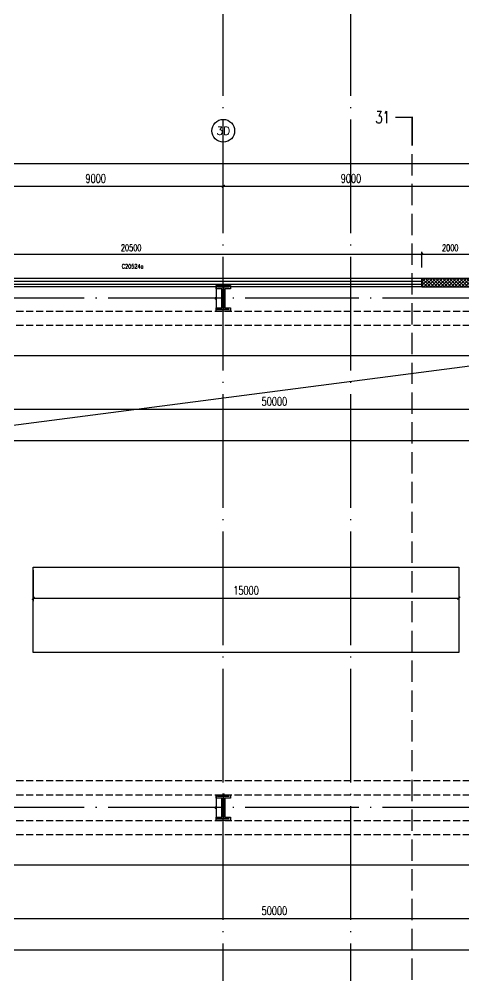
# Model space of a CAD drawing. Extents: x -1313754 to 847533, y 489853 to 941203.
# Drawn here: x -663054 to -647372, y 596840 to 630559 of the extents above; entities that cross this region are included whole.
import ezdxf
from ezdxf.enums import TextEntityAlignment as Align

# ---------------------------------------------------------------- set-up
doc = ezdxf.new("R2010")
doc.units = 0
doc.header["$LTSCALE"] = 1000
doc.header["$MEASUREMENT"] = 0
doc.linetypes.add('DASH', pattern=[0.35, 0.25, -0.1])
doc.linetypes.add('DOTE', pattern=[2.42, 2, -0.2, 0.02, -0.2])
doc.layers.get('Defpoints').update_dxf_attribs({"color": 210})
for name, color, linetype in [('A-AXIS-D', 1, 'Continuous'), ('A-AXIS-DOTE', 14, 'DOTE'), ('A-AXIS-DP', 126, 'Continuous'), ('A-HATCH-2', 251, 'Continuous'), ('A-SFCE', 30, 'Continuous'), ('A-WINDOW', 140, 'Continuous'), ('AS-COLN', 6, 'Continuous'), ('AS-WALL', 40, 'Continuous'), ('DIM_SYMB', 3, 'Continuous'), ('PUB_HATCH', 8, 'Continuous'), ('PUB_TEXT', 7, 'Continuous'), ('建-窗', 4, 'Continuous'), ('建-门窗编号', 7, 'Continuous')]:
    doc.layers.add(name, color=color, linetype=linetype)
doc.styles.add('_TCH_AXIS', font='COMPLEX', dxfattribs={"bigfont": 'GBCBIG'})
doc.styles.add('_TCH_DIM_T3', font='SIMPLEX', dxfattribs={"width": 0.705882, "bigfont": 'GBCBIG'})
doc.styles.add('_TCH_LABEL', font='COMPLEX', dxfattribs={"bigfont": 'GBCBIG'})
doc.styles.add('A-WIN-LABEL', font='SIMPLEX', dxfattribs={"bigfont": 'GBCBIG'})
doc.dimstyles.new('_TCH_ARCH&&10', dxfattribs={"dimtxt": 29.75, "dimasz": 10, "dimexe": 10, "dimexo": 10, "dimgap": 12.625, "dimtad": 1, "dimdec": 0, "dimzin": 0, "dimdsep": 46, "dimtxsty": '_TCH_DIM_T3', "dimblk": 'ARCHTICK', "dimcen": 0.09, "dimclrt": 7, "dimazin": 2, "dimtfac": 1, "dimtdec": 0, "dimtix": 1, "dimtmove": 2, "dimatfit": 3, "dimfxl": 0, "dimtolj": 1, "dimtzin": 0, "dimarcsym": 0})
doc.dimstyles.new('_TCH_ARCH&&100', dxfattribs={"dimtxt": 297.5, "dimasz": 100, "dimexe": 100, "dimexo": 100, "dimgap": 126.25, "dimtad": 1, "dimdec": 0, "dimzin": 0, "dimdsep": 46, "dimtxsty": '_TCH_DIM_T3', "dimblk": 'ARCHTICK', "dimcen": 0.09, "dimclrt": 7, "dimazin": 2, "dimtfac": 1, "dimtdec": 0, "dimtix": 1, "dimtmove": 2, "dimatfit": 3, "dimfxl": 0, "dimtolj": 1, "dimtzin": 0, "dimarcsym": 0})
doc.dimstyles.new('_TCH_ARCH&&80', dxfattribs={"dimtxt": 238, "dimasz": 80, "dimexe": 80, "dimexo": 80, "dimgap": 101, "dimtad": 1, "dimdec": 0, "dimzin": 0, "dimdsep": 46, "dimtxsty": '_TCH_DIM_T3', "dimblk": 'ARCHTICK', "dimcen": 0.09, "dimclrt": 7, "dimazin": 2, "dimtfac": 1, "dimtdec": 0, "dimtix": 1, "dimtmove": 2, "dimatfit": 3, "dimfxl": 0, "dimtolj": 1, "dimtzin": 0, "dimarcsym": 0})

# ---------------------------------------------------------------- blocks, each defined once
blk = doc.blocks.new('_ArchTick')
at = {"color": 0, "linetype": 'ByBlock', "const_width": 0.4}
blk.add_lwpolyline([(-0.5, -0.5), (0.5, 0.5)], dxfattribs=at)
blk = doc.blocks.new('*D1428')
at = {"layer": 'A-AXIS-D', "color": 0, "lineweight": -2}
for p, q in [((55882, -180910), (55882, -180052)), ((64882, -180910), (64882, -180052)), ((55882, -180152), (64882, -180152))]:
    blk.add_line(p, q, dxfattribs=at)
at = {"layer": 'Defpoints', "color": 0}
for p in [(64882, -180152), (55882, -181010), (64882, -181010)]:
    blk.add_point(p, dxfattribs=at)
at = {"layer": 'A-AXIS-D', "color": 0, "lineweight": -2, "xscale": 100, "yscale": 100, "zscale": 100, "rotation": 180}
blk.add_blockref('_ArchTick', (55882, -180152), dxfattribs=at)
at = {"layer": 'A-AXIS-D', "color": 0, "lineweight": -2, "xscale": 100, "yscale": 100, "zscale": 100}
blk.add_blockref('_ArchTick', (64882, -180152), dxfattribs=at)
at = {"layer": 'A-AXIS-D', "color": 7, "insert": (60382, -179877), "char_height": 297.5, "attachment_point": 5, "style": '_TCH_DIM_T3'}
blk.add_mtext('\\A1;9000', dxfattribs=at)
blk = doc.blocks.new('*D1429')
at = {"layer": 'A-AXIS-D', "color": 0, "lineweight": -2}
for p, q in [((64882, -180910), (64882, -180052)), ((73882, -180910), (73882, -180052)), ((64882, -180152), (73882, -180152))]:
    blk.add_line(p, q, dxfattribs=at)
at = {"layer": 'Defpoints', "color": 0}
for p in [(73882, -180152), (64882, -181010), (73882, -181010)]:
    blk.add_point(p, dxfattribs=at)
at = {"layer": 'A-AXIS-D', "color": 0, "lineweight": -2, "xscale": 100, "yscale": 100, "zscale": 100, "rotation": 180}
blk.add_blockref('_ArchTick', (64882, -180152), dxfattribs=at)
at = {"layer": 'A-AXIS-D', "color": 0, "lineweight": -2, "xscale": 100, "yscale": 100, "zscale": 100}
blk.add_blockref('_ArchTick', (73882, -180152), dxfattribs=at)
at = {"layer": 'A-AXIS-D', "color": 7, "insert": (69382, -179877), "char_height": 297.5, "attachment_point": 5, "style": '_TCH_DIM_T3'}
blk.add_mtext('\\A1;9000', dxfattribs=at)
blk = doc.blocks.new('*D1433')
at = {"layer": 'A-AXIS-D', "color": 0, "lineweight": -2}
for p, q in [((-93018, -180810), (-93018, -179252)), ((-93018, -179352), (92682, -179352)), ((92682, -180810), (92682, -179252))]:
    blk.add_line(p, q, dxfattribs=at)
at = {"layer": 'Defpoints', "color": 0}
for p in [(92682, -179352), (-93018, -180910), (92682, -180910)]:
    blk.add_point(p, dxfattribs=at)
at = {"layer": 'A-AXIS-D', "color": 0, "lineweight": -2, "xscale": 100, "yscale": 100, "zscale": 100, "rotation": 180}
blk.add_blockref('_ArchTick', (-93018, -179352), dxfattribs=at)
at = {"layer": 'A-AXIS-D', "color": 0, "lineweight": -2, "xscale": 100, "yscale": 100, "zscale": 100}
blk.add_blockref('_ArchTick', (92682, -179352), dxfattribs=at)
at = {"layer": 'A-AXIS-D', "color": 7, "insert": (-168, -179077), "char_height": 297.5, "attachment_point": 5, "style": '_TCH_DIM_T3'}
blk.add_mtext('\\A1;185700', dxfattribs=at)
blk = doc.blocks.new('4324324')
at = {"layer": 'A-HATCH-2', "linetype": 'DASH'}
for p, q in [((-294754.2, 620270), (-135554.2, 620270)), ((-294754.2, 619770), (-135554.2, 619770)), ((-294754.2, 603720.1), (-128854.2, 603720.1)), ((-294754.2, 603220.1), (-128854.2, 603220.1)), ((-294754.2, 602320), (-128854.2, 602320)), ((-294754.2, 601820), (-128854.2, 601820))]:
    blk.add_line(p, q, dxfattribs=at)
blk = doc.blocks.new('*D1767')
at = {"layer": 'A-AXIS-DP', "color": 0, "lineweight": -2}
for p, q in [((-165054, 621030), (-165054, 621079)), ((-165054, 621069), (-164654, 621069)), ((-164654, 621030), (-164654, 621079))]:
    blk.add_line(p, q, dxfattribs=at)
at = {"layer": 'Defpoints', "color": 0}
for p in [(-165054, 621020), (-164654, 621069), (-164654, 621020)]:
    blk.add_point(p, dxfattribs=at)
at = {"layer": 'A-AXIS-DP', "color": 0, "lineweight": -2, "xscale": 10, "yscale": 10, "zscale": 10, "rotation": 180}
blk.add_blockref('_ArchTick', (-165054, 621069), dxfattribs=at)
at = {"layer": 'A-AXIS-DP', "color": 0, "lineweight": -2, "xscale": 10, "yscale": 10, "zscale": 10}
blk.add_blockref('_ArchTick', (-164654, 621069), dxfattribs=at)
at = {"layer": 'A-AXIS-DP', "color": 7, "insert": (-164854, 621096), "char_height": 29.8, "attachment_point": 5, "style": '_TCH_DIM_T3'}
blk.add_mtext('\\A1;400', dxfattribs=at)
blk = doc.blocks.new('*D1768')
at = {"layer": 'A-AXIS-DP', "color": 0, "lineweight": -2}
for p, q in [((-165064, 621020), (-165105, 621020)), ((-165095, 620220), (-165095, 621020)), ((-165064, 620220), (-165105, 620220))]:
    blk.add_line(p, q, dxfattribs=at)
at = {"layer": 'Defpoints', "color": 0}
for p in [(-165095, 621020), (-165054, 621020), (-165054, 620220)]:
    blk.add_point(p, dxfattribs=at)
at = {"layer": 'A-AXIS-DP', "color": 0, "lineweight": -2, "xscale": 10, "yscale": 10, "zscale": 10}
for p, rotation in [((-165095, 621020), 90), ((-165095, 620220), 270)]:
    blk.add_blockref('_ArchTick', p, dxfattribs=dict(at, rotation=rotation))
at = {"layer": 'A-AXIS-DP', "color": 7, "insert": (-165123, 620620), "char_height": 29.8, "attachment_point": 5, "rotation": 90, "style": '_TCH_DIM_T3'}
blk.add_mtext('\\A1;800', dxfattribs=at)
blk = doc.blocks.new('*D2322')
at = {"layer": 'A-AXIS-DP', "color": 0, "lineweight": -2}
for p, q in [((-179054, 719270), (-179054, 720380)), ((-179054, 720280), (-129054, 720280)), ((-129054, 719270), (-129054, 720380))]:
    blk.add_line(p, q, dxfattribs=at)
at = {"layer": 'Defpoints', "color": 0}
for p in [(-129054, 720280), (-179054, 719170), (-129054, 719170)]:
    blk.add_point(p, dxfattribs=at)
at = {"layer": 'A-AXIS-DP', "color": 0, "lineweight": -2, "xscale": 100, "yscale": 100, "zscale": 100, "rotation": 180}
blk.add_blockref('_ArchTick', (-179054, 720280), dxfattribs=at)
at = {"layer": 'A-AXIS-DP', "color": 0, "lineweight": -2, "xscale": 100, "yscale": 100, "zscale": 100}
blk.add_blockref('_ArchTick', (-129054, 720280), dxfattribs=at)
at = {"layer": 'A-AXIS-DP', "color": 7, "insert": (-154054, 720555), "char_height": 297.5, "attachment_point": 5, "style": '_TCH_DIM_T3'}
blk.add_mtext('\\A1;50000', dxfattribs=at)
blk = doc.blocks.new('*D2321')
at = {"layer": 'A-AXIS-DP', "color": 0, "lineweight": -2}
for p, q in [((-144054, 715580), (-144054, 714490)), ((-129054, 715580), (-129054, 714490)), ((-144054, 714590), (-129054, 714590))]:
    blk.add_line(p, q, dxfattribs=at)
at = {"layer": 'Defpoints', "color": 0}
for p in [(-144054, 715680), (-129054, 715680), (-129054, 714590)]:
    blk.add_point(p, dxfattribs=at)
at = {"layer": 'A-AXIS-DP', "color": 0, "lineweight": -2, "xscale": 100, "yscale": 100, "zscale": 100, "rotation": 180}
blk.add_blockref('_ArchTick', (-144054, 714590), dxfattribs=at)
at = {"layer": 'A-AXIS-DP', "color": 0, "lineweight": -2, "xscale": 100, "yscale": 100, "zscale": 100}
blk.add_blockref('_ArchTick', (-129054, 714590), dxfattribs=at)
at = {"layer": 'A-AXIS-DP', "color": 7, "insert": (-136554, 714865), "char_height": 297.5, "attachment_point": 5, "style": '_TCH_DIM_T3'}
blk.add_mtext('\\A1;15000', dxfattribs=at)
blk = doc.blocks.new('*D382')
at = {"layer": 'A-AXIS-DP', "color": 0, "lineweight": -2}
for p, q in [((-669354, 621810), (-669354, 622360)), ((-669354, 622280), (-648854, 622280)), ((-648854, 621810), (-648854, 622360))]:
    blk.add_line(p, q, dxfattribs=at)
at = {"layer": 'Defpoints', "color": 0}
for p in [(-648854, 622280), (-669354, 621730), (-648854, 621730)]:
    blk.add_point(p, dxfattribs=at)
at = {"layer": 'A-AXIS-DP', "color": 0, "lineweight": -2, "xscale": 80, "yscale": 80, "zscale": 80, "rotation": 180}
blk.add_blockref('_ArchTick', (-669354, 622280), dxfattribs=at)
at = {"layer": 'A-AXIS-DP', "color": 0, "lineweight": -2, "xscale": 80, "yscale": 80, "zscale": 80}
blk.add_blockref('_ArchTick', (-648854, 622280), dxfattribs=at)
at = {"layer": 'A-AXIS-DP', "color": 7, "insert": (-659104, 622500), "char_height": 238, "attachment_point": 5, "style": '_TCH_DIM_T3'}
blk.add_mtext('\\A1;20500', dxfattribs=at)
blk = doc.blocks.new('*D383')
at = {"layer": 'A-AXIS-DP', "color": 0, "lineweight": -2}
for p, q in [((-648854, 621810), (-648854, 622360)), ((-648854, 622280), (-646854, 622280)), ((-646854, 621810), (-646854, 622360))]:
    blk.add_line(p, q, dxfattribs=at)
at = {"layer": 'Defpoints', "color": 0}
for p in [(-646854, 622280), (-648854, 621730), (-646854, 621730)]:
    blk.add_point(p, dxfattribs=at)
at = {"layer": 'A-AXIS-DP', "color": 0, "lineweight": -2, "xscale": 80, "yscale": 80, "zscale": 80, "rotation": 180}
blk.add_blockref('_ArchTick', (-648854, 622280), dxfattribs=at)
at = {"layer": 'A-AXIS-DP', "color": 0, "lineweight": -2, "xscale": 80, "yscale": 80, "zscale": 80}
blk.add_blockref('_ArchTick', (-646854, 622280), dxfattribs=at)
at = {"layer": 'A-AXIS-DP', "color": 7, "insert": (-647854, 622500), "char_height": 238, "attachment_point": 5, "style": '_TCH_DIM_T3'}
blk.add_mtext('\\A1;2000', dxfattribs=at)
blk = doc.blocks.new('WINDOW2DLIB$DYNSTYLE$00000005')
at = {"color": 0}
for points in [[(-0.5, 0.5), (-0.5, -0.5)], [(-0.5, 0.5), (0.5, 0.5)], [(0.5, -0.5), (0.5, 0.5)], [(0.5, 0.1667), (-0.5, 0.1667)], [(0.5, -0.1667), (-0.5, -0.1667)], [(-0.5, -0.5), (0.5, -0.5)]]:
    blk.add_lwpolyline(points, dxfattribs=at)
blk = doc.blocks.new('dote')
at = {"layer": 'A-AXIS-D'}
blk.add_circle((64882.2, -178196), 400, dxfattribs=at)
at = {"layer": 'A-AXIS-DOTE', "ltscale": 2}
for p, q in [((64882.2, -264080), (64882.2, -167560.7)), ((69382.2, -264080), (69382.2, -167560.7)), ((98696.4, -184100), (-97273.6, -184100)), ((98696.4, -202050), (-97273.6, -202050))]:
    blk.add_line(p, q, dxfattribs=at)
at = {"layer": 'DIM_SYMB', "const_width": 50}
blk.add_lwpolyline([(71542.3, -178720), (71542.3, -177720), (70942.3, -177720)], dxfattribs=at)
at = {"layer": 'DIM_SYMB', "linetype": 'DASH', "ltscale": 3}
blk.add_lwpolyline([(71542.3, -265870), (71542.3, -177720)], dxfattribs=at)
at = {"layer": 'PUB_TEXT', "style": '_TCH_LABEL', "width": 0.705882}
blk.add_text('31', height=425, dxfattribs=at).set_placement((70242.3, -177932.5))
at = {"layer": 'PUB_TEXT', "style": '_TCH_AXIS'}
blk.add_text('3D', height=282.17, dxfattribs=at).set_placement((64640.3, -178337.1), (65124.1, -178337.1), align=Align.FIT)
at = {"layer": 'A-AXIS-D'}
for base, p1, p2, picture, middle in [((92682.2, -179352.2), (-93017.8, -180910.2), (92682.2, -180910.2), '*D1433', (-167.8, -179077.2)), ((64882.2, -180152.2), (55882.2, -181010.2), (64882.2, -181010.2), '*D1428', (60382.2, -179877.2)), ((73882.2, -180152.2), (64882.2, -181010.2), (73882.2, -181010.2), '*D1429', (69382.2, -179877.2))]:
    dim = blk.add_linear_dim(base=base, p1=p1, p2=p2, angle=0, dimstyle='_TCH_ARCH&&100', override={"dimgap": 0}, dxfattribs=at)
    dim.commit()
    dim.dimension.update_dxf_attribs({"geometry": picture, "text_midpoint": middle, "dimtype": 161})
blk = doc.blocks.new('w42343243')
at = {"layer": 'A-HATCH-2'}
blk.add_lwpolyline([(-165104.2, 621070), (-164604.2, 621070), (-164604.2, 620958), (-164800.2, 620958), (-164800.2, 620282), (-164604.2, 620282), (-164604.2, 620170), (-165104.2, 620170), (-165104.2, 620282), (-164908.2, 620282), (-164908.2, 620958), (-165104.2, 620958)], close=True, dxfattribs=at)
at = {"layer": 'AS-COLN', "color": 3}
blk.add_lwpolyline([(-165054.2, 621020), (-164654.2, 621020), (-164654.2, 621008), (-164850.2, 621008), (-164850.2, 620232), (-164654.2, 620232), (-164654.2, 620220), (-165054.2, 620220), (-165054.2, 620232), (-164858.2, 620232), (-164858.2, 621008), (-165054.2, 621008)], close=True, dxfattribs=at)
at = {"layer": 'A-AXIS-DP'}
for p1, p2, distance, picture, middle in [((-165054.2, 621020), (-164654.2, 621020), 48.8, '*D1767', (-164854.2, 621096.2)), ((-165054.2, 620220), (-165054.2, 621020), 41.2, '*D1768', (-165122.9, 620620))]:
    dim = blk.add_aligned_dim(p1=p1, p2=p2, distance=distance, dimstyle='_TCH_ARCH&&10', dxfattribs=at)
    dim.commit()
    dim.dimension.update_dxf_attribs({"geometry": picture, "text_midpoint": middle})
blk = doc.blocks.new('42343')
at = {"layer": 'A-WINDOW'}
for p in [(9000, 100), (9000, -17850)]:
    blk.add_blockref('w42343243', p, dxfattribs=at)
blk = doc.blocks.new('w42342132')
at = {"layer": 'A-SFCE', "color": 5}
blk.add_lwpolyline([(-179054.2, 722170), (-129054.2, 722170), (-129054.2, 719170), (-179054.2, 719170)], close=True, dxfattribs=at)
at = {"layer": 'A-AXIS-DP', "color": 1}
dim = blk.add_aligned_dim(p1=(-179054.2, 719170), p2=(-129054.2, 719170), distance=1110, dimstyle='_TCH_ARCH&&100', dxfattribs=at)
dim.commit()
dim.dimension.update_dxf_attribs({"geometry": '*D2322', "text_midpoint": (-154054.2, 720555)})
blk = doc.blocks.new('w42332')
at = {"layer": 'A-SFCE', "color": 5}
blk.add_lwpolyline([(-144054.2, 715680), (-129054.2, 715680), (-129054.2, 712680), (-144054.2, 712680)], close=True, dxfattribs=at)
at = {"layer": 'A-AXIS-DP', "color": 1}
dim = blk.add_aligned_dim(p1=(-144054.2, 715680), p2=(-129054.2, 715680), distance=-1090, dimstyle='_TCH_ARCH&&100', dxfattribs=at)
dim.commit()
dim.dimension.update_dxf_attribs({"geometry": '*D2321', "text_midpoint": (-136554.2, 714865)})
blk = doc.blocks.new('4234324333332222')
at = {"layer": 'A-SFCE'}
for name, p in [('w42342132', (0, -67880)), ('w42332', (-18500, -68850)), ('w42342132', (0, -85830))]:
    blk.add_blockref(name, p, dxfattribs=at)

msp = doc.modelspace()

# ---------------------------------------------------------------- hatches: boundary and pattern name
at = {"layer": 'PUB_HATCH'}
h = msp.add_hatch(dxfattribs=at)
h.set_pattern_fill('多孔材料', color=256, scale=30, style=0)
h.set_pattern_definition([(45, (60, 0), (-60.000061, 60.000061), []), (135, (60, 0), (-60.000061, -60.000061), [])])
h.paths.add_polyline_path([(-646154.2, 621419.9), (-648854.2, 621419.9), (-648854.2, 621119.9), (-646454.2, 621119.9)])

# ---------------------------------------------------------------- linework, layer by layer
at = {"layer": 'A-SFCE'}
msp.add_lwpolyline([(-812854.2, 549870), (-789330, 599870), (-628800.2, 620720)], dxfattribs=at)
at = {"layer": 'AS-WALL'}
for p, q in [((-646154.2, 621419.9), (-648854.2, 621419.9)), ((-648854.2, 621419.9), (-648854.2, 621119.9)), ((-648854.2, 621119.9), (-646454.2, 621119.9))]:
    msp.add_line(p, q, dxfattribs=at)

# ---------------------------------------------------------------- block references
at = {"layer": 'A-SFCE'}
msp.add_blockref('4234324333332222', (-500000, -35590), dxfattribs=at)
at = {"layer": 'A-WINDOW'}
for name in ['42343', '4324324']:
    msp.add_blockref(name, (-500000, 0), dxfattribs=at)
at = {"layer": 'AS-WALL'}
msp.add_blockref('dote', (-720736.4, 804820), dxfattribs=at)
at = {"layer": '建-窗'}
ref = msp.add_blockref('WINDOW2DLIB$DYNSTYLE$00000005', (-659104.2, 621269.9), dxfattribs=dict(at, xscale=20500, yscale=300, zscale=300, rotation=180.0000000004817))
ref.add_attrib('A', 'C20524a', (-659436.7, 621770.6), dxfattribs={"layer": '建-门窗编号', "ltscale": 500, "height": 148.75, "style": 'A-WIN-LABEL', "width": 0.705882})

# ---------------------------------------------------------------- dimensions: what is measured, and where the dimension line sits
at = {"layer": 'A-AXIS-DP'}
for p1, p2, picture, middle in [((-669354.2, 621729.9), (-648854.2, 621729.9), '*D382', (-659104.2, 622499.9)), ((-648854.2, 621729.9), (-646854.2, 621729.9), '*D383', (-647854.2, 622499.9))]:
    dim = msp.add_aligned_dim(p1=p1, p2=p2, distance=550, dimstyle='_TCH_ARCH&&80', dxfattribs=at)
    dim.commit()
    dim.dimension.update_dxf_attribs({"geometry": picture, "text_midpoint": middle})

doc.saveas('drawing.dxf')
